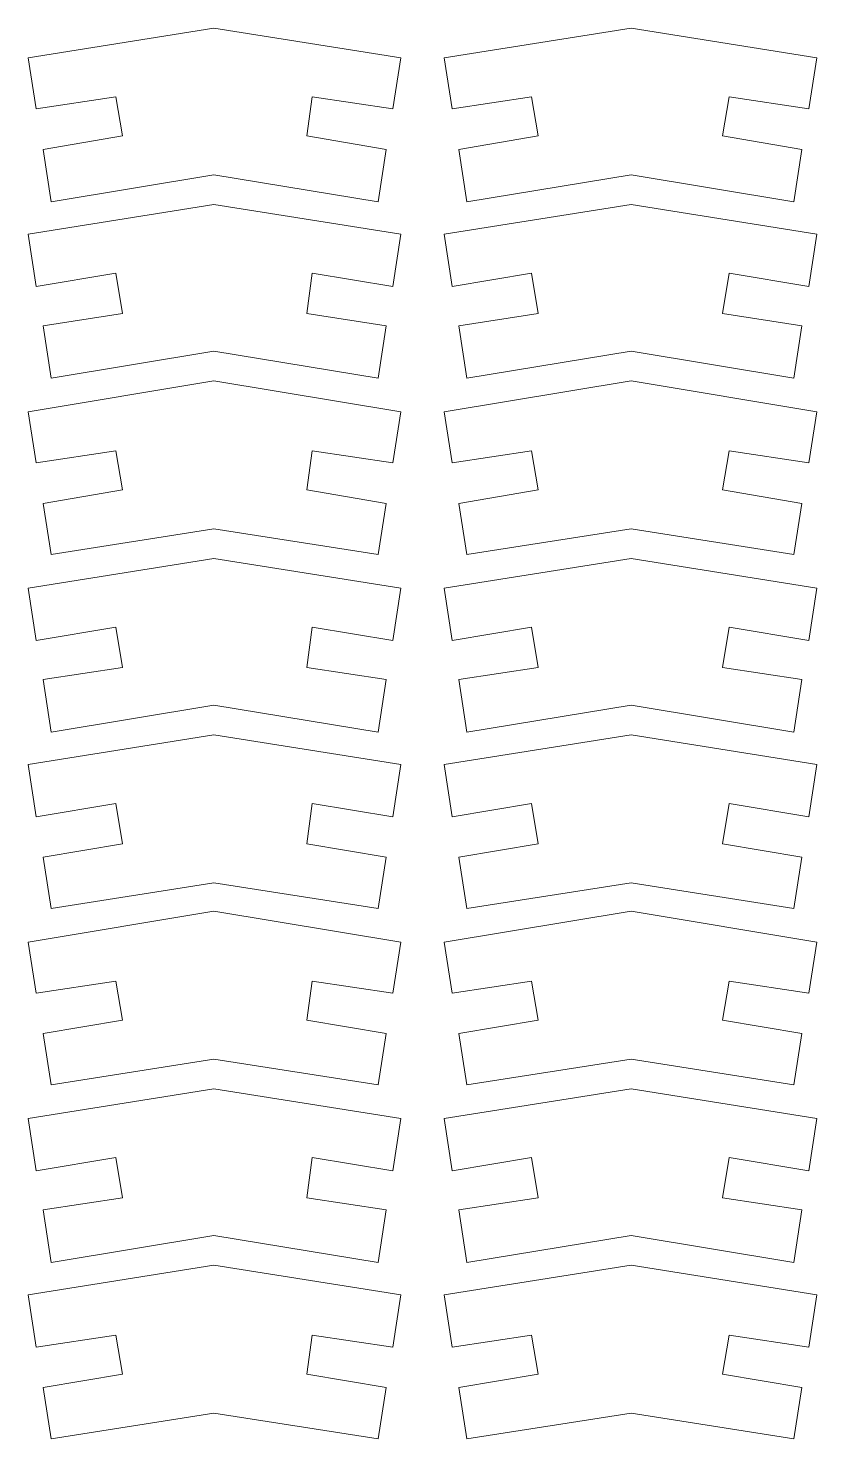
# Model space of a CAD drawing. Header units: centimetres. Extents: x -55.8 to 27.7, y -32.1 to 37.5.
# Drawn here: x 5.48 to 11.34, y 6.29 to 16.77 of the extents above; entities that cross this region are included whole.
import ezdxf

# ---------------------------------------------------------------- set-up
doc = ezdxf.new("R2010")
doc.units = ezdxf.units.CM
doc.header["$MEASUREMENT"] = 0

msp = doc.modelspace()

# ---------------------------------------------------------------- linework, layer by layer
at = {"color": 242, "lineweight": 9}
for points in [[(5.59, 15.875), (5.59, 15.875), (6.18, 15.975), (6.18, 15.975), (6.18, 15.975), (6.18, 15.975), (6.13, 16.265), (6.13, 16.265), (6.13, 16.265), (6.13, 16.265), (5.54, 16.175), (5.54, 16.175), (5.54, 16.175), (5.54, 16.175), (5.48, 16.555), (5.48, 16.555), (5.48, 16.555), (5.48, 16.555), (6.86, 16.775), (6.86, 16.775), (6.86, 16.775), (6.86, 16.775), (8.25, 16.555), (8.25, 16.555), (8.25, 16.555), (8.25, 16.555), (8.19, 16.175), (8.19, 16.175), (8.19, 16.175), (8.19, 16.175), (7.59, 16.265), (7.59, 16.265), (7.59, 16.265), (7.59, 16.265), (7.55, 15.975), (7.55, 15.975), (7.55, 15.975), (7.55, 15.975), (8.14, 15.875), (8.14, 15.875), (8.14, 15.875), (8.14, 15.875), (8.08, 15.485), (8.08, 15.485), (8.08, 15.485), (8.08, 15.485), (6.86, 15.685), (6.86, 15.685), (6.86, 15.685), (6.86, 15.685), (5.65, 15.485), (5.65, 15.485), (5.65, 15.485), (5.65, 15.485), (5.59, 15.875), (5.59, 15.875)], [(8.68, 15.875), (8.68, 15.875), (9.27, 15.975), (9.27, 15.975), (9.27, 15.975), (9.27, 15.975), (9.22, 16.265), (9.22, 16.265), (9.22, 16.265), (9.22, 16.265), (8.63, 16.175), (8.63, 16.175), (8.63, 16.175), (8.63, 16.175), (8.57, 16.555), (8.57, 16.555), (8.57, 16.555), (8.57, 16.555), (9.96, 16.775), (9.96, 16.775), (9.96, 16.775), (9.96, 16.775), (11.34, 16.555), (11.34, 16.555), (11.34, 16.555), (11.34, 16.555), (11.28, 16.175), (11.28, 16.175), (11.28, 16.175), (11.28, 16.175), (10.69, 16.265), (10.69, 16.265), (10.69, 16.265), (10.69, 16.265), (10.64, 15.975), (10.64, 15.975), (10.64, 15.975), (10.64, 15.975), (11.23, 15.875), (11.23, 15.875), (11.23, 15.875), (11.23, 15.875), (11.17, 15.485), (11.17, 15.485), (11.17, 15.485), (11.17, 15.485), (9.96, 15.685), (9.96, 15.685), (9.96, 15.685), (9.96, 15.685), (8.74, 15.485), (8.74, 15.485), (8.74, 15.485), (8.74, 15.485), (8.68, 15.875), (8.68, 15.875)], [(5.59, 14.565), (5.59, 14.565), (6.18, 14.655), (6.18, 14.655), (6.18, 14.655), (6.18, 14.655), (6.13, 14.955), (6.13, 14.955), (6.13, 14.955), (6.13, 14.955), (5.54, 14.855), (5.54, 14.855), (5.54, 14.855), (5.54, 14.855), (5.48, 15.245), (5.48, 15.245), (5.48, 15.245), (5.48, 15.245), (6.86, 15.465), (6.86, 15.465), (6.86, 15.465), (6.86, 15.465), (8.25, 15.245), (8.25, 15.245), (8.25, 15.245), (8.25, 15.245), (8.19, 14.855), (8.19, 14.855), (8.19, 14.855), (8.19, 14.855), (7.59, 14.955), (7.59, 14.955), (7.59, 14.955), (7.59, 14.955), (7.55, 14.655), (7.55, 14.655), (7.55, 14.655), (7.55, 14.655), (8.14, 14.565), (8.14, 14.565), (8.14, 14.565), (8.14, 14.565), (8.08, 14.175), (8.08, 14.175), (8.08, 14.175), (8.08, 14.175), (6.86, 14.375), (6.86, 14.375), (6.86, 14.375), (6.86, 14.375), (5.65, 14.175), (5.65, 14.175), (5.65, 14.175), (5.65, 14.175), (5.59, 14.565), (5.59, 14.565)], [(8.68, 14.565), (8.68, 14.565), (9.27, 14.655), (9.27, 14.655), (9.27, 14.655), (9.27, 14.655), (9.22, 14.955), (9.22, 14.955), (9.22, 14.955), (9.22, 14.955), (8.63, 14.855), (8.63, 14.855), (8.63, 14.855), (8.63, 14.855), (8.57, 15.245), (8.57, 15.245), (8.57, 15.245), (8.57, 15.245), (9.96, 15.465), (9.96, 15.465), (9.96, 15.465), (9.96, 15.465), (11.34, 15.245), (11.34, 15.245), (11.34, 15.245), (11.34, 15.245), (11.28, 14.855), (11.28, 14.855), (11.28, 14.855), (11.28, 14.855), (10.69, 14.955), (10.69, 14.955), (10.69, 14.955), (10.69, 14.955), (10.64, 14.655), (10.64, 14.655), (10.64, 14.655), (10.64, 14.655), (11.23, 14.565), (11.23, 14.565), (11.23, 14.565), (11.23, 14.565), (11.17, 14.175), (11.17, 14.175), (11.17, 14.175), (11.17, 14.175), (9.96, 14.375), (9.96, 14.375), (9.96, 14.375), (9.96, 14.375), (8.74, 14.175), (8.74, 14.175), (8.74, 14.175), (8.74, 14.175), (8.68, 14.565), (8.68, 14.565)], [(5.59, 13.245), (5.59, 13.245), (6.18, 13.345), (6.18, 13.345), (6.18, 13.345), (6.18, 13.345), (6.13, 13.635), (6.13, 13.635), (6.13, 13.635), (6.13, 13.635), (5.54, 13.545), (5.54, 13.545), (5.54, 13.545), (5.54, 13.545), (5.48, 13.925), (5.48, 13.925), (5.48, 13.925), (5.48, 13.925), (6.86, 14.155), (6.86, 14.155), (6.86, 14.155), (6.86, 14.155), (8.25, 13.925), (8.25, 13.925), (8.25, 13.925), (8.25, 13.925), (8.19, 13.545), (8.19, 13.545), (8.19, 13.545), (8.19, 13.545), (7.59, 13.635), (7.59, 13.635), (7.59, 13.635), (7.59, 13.635), (7.55, 13.345), (7.55, 13.345), (7.55, 13.345), (7.55, 13.345), (8.14, 13.245), (8.14, 13.245), (8.14, 13.245), (8.14, 13.245), (8.08, 12.865), (8.08, 12.865), (8.08, 12.865), (8.08, 12.865), (6.86, 13.055), (6.86, 13.055), (6.86, 13.055), (6.86, 13.055), (5.65, 12.865), (5.65, 12.865), (5.65, 12.865), (5.65, 12.865), (5.59, 13.245), (5.59, 13.245)], [(8.68, 13.245), (8.68, 13.245), (9.27, 13.345), (9.27, 13.345), (9.27, 13.345), (9.27, 13.345), (9.22, 13.635), (9.22, 13.635), (9.22, 13.635), (9.22, 13.635), (8.63, 13.545), (8.63, 13.545), (8.63, 13.545), (8.63, 13.545), (8.57, 13.925), (8.57, 13.925), (8.57, 13.925), (8.57, 13.925), (9.96, 14.155), (9.96, 14.155), (9.96, 14.155), (9.96, 14.155), (11.34, 13.925), (11.34, 13.925), (11.34, 13.925), (11.34, 13.925), (11.28, 13.545), (11.28, 13.545), (11.28, 13.545), (11.28, 13.545), (10.69, 13.635), (10.69, 13.635), (10.69, 13.635), (10.69, 13.635), (10.64, 13.345), (10.64, 13.345), (10.64, 13.345), (10.64, 13.345), (11.23, 13.245), (11.23, 13.245), (11.23, 13.245), (11.23, 13.245), (11.17, 12.865), (11.17, 12.865), (11.17, 12.865), (11.17, 12.865), (9.96, 13.055), (9.96, 13.055), (9.96, 13.055), (9.96, 13.055), (8.74, 12.865), (8.74, 12.865), (8.74, 12.865), (8.74, 12.865), (8.68, 13.245), (8.68, 13.245)], [(5.59, 11.935), (5.59, 11.935), (6.18, 12.025), (6.18, 12.025), (6.18, 12.025), (6.18, 12.025), (6.13, 12.325), (6.13, 12.325), (6.13, 12.325), (6.13, 12.325), (5.54, 12.225), (5.54, 12.225), (5.54, 12.225), (5.54, 12.225), (5.48, 12.615), (5.48, 12.615), (5.48, 12.615), (5.48, 12.615), (6.86, 12.835), (6.86, 12.835), (6.86, 12.835), (6.86, 12.835), (8.25, 12.615), (8.25, 12.615), (8.25, 12.615), (8.25, 12.615), (8.19, 12.225), (8.19, 12.225), (8.19, 12.225), (8.19, 12.225), (7.59, 12.325), (7.59, 12.325), (7.59, 12.325), (7.59, 12.325), (7.55, 12.025), (7.55, 12.025), (7.55, 12.025), (7.55, 12.025), (8.14, 11.935), (8.14, 11.935), (8.14, 11.935), (8.14, 11.935), (8.08, 11.545), (8.08, 11.545), (8.08, 11.545), (8.08, 11.545), (6.86, 11.745), (6.86, 11.745), (6.86, 11.745), (6.86, 11.745), (5.65, 11.545), (5.65, 11.545), (5.65, 11.545), (5.65, 11.545), (5.59, 11.935), (5.59, 11.935)], [(8.68, 11.935), (8.68, 11.935), (9.27, 12.025), (9.27, 12.025), (9.27, 12.025), (9.27, 12.025), (9.22, 12.325), (9.22, 12.325), (9.22, 12.325), (9.22, 12.325), (8.63, 12.225), (8.63, 12.225), (8.63, 12.225), (8.63, 12.225), (8.57, 12.615), (8.57, 12.615), (8.57, 12.615), (8.57, 12.615), (9.96, 12.835), (9.96, 12.835), (9.96, 12.835), (9.96, 12.835), (11.34, 12.615), (11.34, 12.615), (11.34, 12.615), (11.34, 12.615), (11.28, 12.225), (11.28, 12.225), (11.28, 12.225), (11.28, 12.225), (10.69, 12.325), (10.69, 12.325), (10.69, 12.325), (10.69, 12.325), (10.64, 12.025), (10.64, 12.025), (10.64, 12.025), (10.64, 12.025), (11.23, 11.935), (11.23, 11.935), (11.23, 11.935), (11.23, 11.935), (11.17, 11.545), (11.17, 11.545), (11.17, 11.545), (11.17, 11.545), (9.96, 11.745), (9.96, 11.745), (9.96, 11.745), (9.96, 11.745), (8.74, 11.545), (8.74, 11.545), (8.74, 11.545), (8.74, 11.545), (8.68, 11.935), (8.68, 11.935)], [(5.59, 10.615), (5.59, 10.615), (6.18, 10.715), (6.18, 10.715), (6.18, 10.715), (6.18, 10.715), (6.13, 11.015), (6.13, 11.015), (6.13, 11.015), (6.13, 11.015), (5.54, 10.915), (5.54, 10.915), (5.54, 10.915), (5.54, 10.915), (5.48, 11.305), (5.48, 11.305), (5.48, 11.305), (5.48, 11.305), (6.86, 11.525), (6.86, 11.525), (6.86, 11.525), (6.86, 11.525), (8.25, 11.305), (8.25, 11.305), (8.25, 11.305), (8.25, 11.305), (8.19, 10.915), (8.19, 10.915), (8.19, 10.915), (8.19, 10.915), (7.59, 11.015), (7.59, 11.015), (7.59, 11.015), (7.59, 11.015), (7.55, 10.715), (7.55, 10.715), (7.55, 10.715), (7.55, 10.715), (8.14, 10.615), (8.14, 10.615), (8.14, 10.615), (8.14, 10.615), (8.08, 10.235), (8.08, 10.235), (8.08, 10.235), (8.08, 10.235), (6.86, 10.425), (6.86, 10.425), (6.86, 10.425), (6.86, 10.425), (5.65, 10.235), (5.65, 10.235), (5.65, 10.235), (5.65, 10.235), (5.59, 10.615), (5.59, 10.615)], [(8.68, 10.615), (8.68, 10.615), (9.27, 10.715), (9.27, 10.715), (9.27, 10.715), (9.27, 10.715), (9.22, 11.015), (9.22, 11.015), (9.22, 11.015), (9.22, 11.015), (8.63, 10.915), (8.63, 10.915), (8.63, 10.915), (8.63, 10.915), (8.57, 11.305), (8.57, 11.305), (8.57, 11.305), (8.57, 11.305), (9.96, 11.525), (9.96, 11.525), (9.96, 11.525), (9.96, 11.525), (11.34, 11.305), (11.34, 11.305), (11.34, 11.305), (11.34, 11.305), (11.28, 10.915), (11.28, 10.915), (11.28, 10.915), (11.28, 10.915), (10.69, 11.015), (10.69, 11.015), (10.69, 11.015), (10.69, 11.015), (10.64, 10.715), (10.64, 10.715), (10.64, 10.715), (10.64, 10.715), (11.23, 10.615), (11.23, 10.615), (11.23, 10.615), (11.23, 10.615), (11.17, 10.235), (11.17, 10.235), (11.17, 10.235), (11.17, 10.235), (9.96, 10.425), (9.96, 10.425), (9.96, 10.425), (9.96, 10.425), (8.74, 10.235), (8.74, 10.235), (8.74, 10.235), (8.74, 10.235), (8.68, 10.615), (8.68, 10.615)], [(5.59, 9.305), (5.59, 9.305), (6.18, 9.405), (6.18, 9.405), (6.18, 9.405), (6.18, 9.405), (6.13, 9.695), (6.13, 9.695), (6.13, 9.695), (6.13, 9.695), (5.54, 9.605), (5.54, 9.605), (5.54, 9.605), (5.54, 9.605), (5.48, 9.985), (5.48, 9.985), (5.48, 9.985), (5.48, 9.985), (6.86, 10.215), (6.86, 10.215), (6.86, 10.215), (6.86, 10.215), (8.25, 9.985), (8.25, 9.985), (8.25, 9.985), (8.25, 9.985), (8.19, 9.605), (8.19, 9.605), (8.19, 9.605), (8.19, 9.605), (7.59, 9.695), (7.59, 9.695), (7.59, 9.695), (7.59, 9.695), (7.55, 9.405), (7.55, 9.405), (7.55, 9.405), (7.55, 9.405), (8.14, 9.305), (8.14, 9.305), (8.14, 9.305), (8.14, 9.305), (8.08, 8.925), (8.08, 8.925), (8.08, 8.925), (8.08, 8.925), (6.86, 9.115), (6.86, 9.115), (6.86, 9.115), (6.86, 9.115), (5.65, 8.925), (5.65, 8.925), (5.65, 8.925), (5.65, 8.925), (5.59, 9.305), (5.59, 9.305)], [(8.68, 9.305), (8.68, 9.305), (9.27, 9.405), (9.27, 9.405), (9.27, 9.405), (9.27, 9.405), (9.22, 9.695), (9.22, 9.695), (9.22, 9.695), (9.22, 9.695), (8.63, 9.605), (8.63, 9.605), (8.63, 9.605), (8.63, 9.605), (8.57, 9.985), (8.57, 9.985), (8.57, 9.985), (8.57, 9.985), (9.96, 10.215), (9.96, 10.215), (9.96, 10.215), (9.96, 10.215), (11.34, 9.985), (11.34, 9.985), (11.34, 9.985), (11.34, 9.985), (11.28, 9.605), (11.28, 9.605), (11.28, 9.605), (11.28, 9.605), (10.69, 9.695), (10.69, 9.695), (10.69, 9.695), (10.69, 9.695), (10.64, 9.405), (10.64, 9.405), (10.64, 9.405), (10.64, 9.405), (11.23, 9.305), (11.23, 9.305), (11.23, 9.305), (11.23, 9.305), (11.17, 8.925), (11.17, 8.925), (11.17, 8.925), (11.17, 8.925), (9.96, 9.115), (9.96, 9.115), (9.96, 9.115), (9.96, 9.115), (8.74, 8.925), (8.74, 8.925), (8.74, 8.925), (8.74, 8.925), (8.68, 9.305), (8.68, 9.305)], [(5.59, 7.995), (5.59, 7.995), (6.18, 8.085), (6.18, 8.085), (6.18, 8.085), (6.18, 8.085), (6.13, 8.385), (6.13, 8.385), (6.13, 8.385), (6.13, 8.385), (5.54, 8.285), (5.54, 8.285), (5.54, 8.285), (5.54, 8.285), (5.48, 8.675), (5.48, 8.675), (5.48, 8.675), (5.48, 8.675), (6.86, 8.895), (6.86, 8.895), (6.86, 8.895), (6.86, 8.895), (8.25, 8.675), (8.25, 8.675), (8.25, 8.675), (8.25, 8.675), (8.19, 8.285), (8.19, 8.285), (8.19, 8.285), (8.19, 8.285), (7.59, 8.385), (7.59, 8.385), (7.59, 8.385), (7.59, 8.385), (7.55, 8.085), (7.55, 8.085), (7.55, 8.085), (7.55, 8.085), (8.14, 7.995), (8.14, 7.995), (8.14, 7.995), (8.14, 7.995), (8.08, 7.605), (8.08, 7.605), (8.08, 7.605), (8.08, 7.605), (6.86, 7.805), (6.86, 7.805), (6.86, 7.805), (6.86, 7.805), (5.65, 7.605), (5.65, 7.605), (5.65, 7.605), (5.65, 7.605), (5.59, 7.995), (5.59, 7.995)], [(8.68, 7.995), (8.68, 7.995), (9.27, 8.085), (9.27, 8.085), (9.27, 8.085), (9.27, 8.085), (9.22, 8.385), (9.22, 8.385), (9.22, 8.385), (9.22, 8.385), (8.63, 8.285), (8.63, 8.285), (8.63, 8.285), (8.63, 8.285), (8.57, 8.675), (8.57, 8.675), (8.57, 8.675), (8.57, 8.675), (9.96, 8.895), (9.96, 8.895), (9.96, 8.895), (9.96, 8.895), (11.34, 8.675), (11.34, 8.675), (11.34, 8.675), (11.34, 8.675), (11.28, 8.285), (11.28, 8.285), (11.28, 8.285), (11.28, 8.285), (10.69, 8.385), (10.69, 8.385), (10.69, 8.385), (10.69, 8.385), (10.64, 8.085), (10.64, 8.085), (10.64, 8.085), (10.64, 8.085), (11.23, 7.995), (11.23, 7.995), (11.23, 7.995), (11.23, 7.995), (11.17, 7.605), (11.17, 7.605), (11.17, 7.605), (11.17, 7.605), (9.96, 7.805), (9.96, 7.805), (9.96, 7.805), (9.96, 7.805), (8.74, 7.605), (8.74, 7.605), (8.74, 7.605), (8.74, 7.605), (8.68, 7.995), (8.68, 7.995)], [(5.59, 6.675), (5.59, 6.675), (6.18, 6.775), (6.18, 6.775), (6.18, 6.775), (6.18, 6.775), (6.13, 7.065), (6.13, 7.065), (6.13, 7.065), (6.13, 7.065), (5.54, 6.975), (5.54, 6.975), (5.54, 6.975), (5.54, 6.975), (5.48, 7.365), (5.48, 7.365), (5.48, 7.365), (5.48, 7.365), (6.86, 7.585), (6.86, 7.585), (6.86, 7.585), (6.86, 7.585), (8.25, 7.365), (8.25, 7.365), (8.25, 7.365), (8.25, 7.365), (8.19, 6.975), (8.19, 6.975), (8.19, 6.975), (8.19, 6.975), (7.59, 7.065), (7.59, 7.065), (7.59, 7.065), (7.59, 7.065), (7.55, 6.775), (7.55, 6.775), (7.55, 6.775), (7.55, 6.775), (8.14, 6.675), (8.14, 6.675), (8.14, 6.675), (8.14, 6.675), (8.08, 6.295), (8.08, 6.295), (8.08, 6.295), (8.08, 6.295), (6.86, 6.485), (6.86, 6.485), (6.86, 6.485), (6.86, 6.485), (5.65, 6.295), (5.65, 6.295), (5.65, 6.295), (5.65, 6.295), (5.59, 6.675), (5.59, 6.675)], [(8.68, 6.675), (8.68, 6.675), (9.27, 6.775), (9.27, 6.775), (9.27, 6.775), (9.27, 6.775), (9.22, 7.065), (9.22, 7.065), (9.22, 7.065), (9.22, 7.065), (8.63, 6.975), (8.63, 6.975), (8.63, 6.975), (8.63, 6.975), (8.57, 7.365), (8.57, 7.365), (8.57, 7.365), (8.57, 7.365), (9.96, 7.585), (9.96, 7.585), (9.96, 7.585), (9.96, 7.585), (11.34, 7.365), (11.34, 7.365), (11.34, 7.365), (11.34, 7.365), (11.28, 6.975), (11.28, 6.975), (11.28, 6.975), (11.28, 6.975), (10.69, 7.065), (10.69, 7.065), (10.69, 7.065), (10.69, 7.065), (10.64, 6.775), (10.64, 6.775), (10.64, 6.775), (10.64, 6.775), (11.23, 6.675), (11.23, 6.675), (11.23, 6.675), (11.23, 6.675), (11.17, 6.295), (11.17, 6.295), (11.17, 6.295), (11.17, 6.295), (9.96, 6.485), (9.96, 6.485), (9.96, 6.485), (9.96, 6.485), (8.74, 6.295), (8.74, 6.295), (8.74, 6.295), (8.74, 6.295), (8.68, 6.675), (8.68, 6.675)]]:
    msp.add_open_spline(points, degree=3, knots=[0, 0, 0, 0, 0.06666667, 0.06666667, 0.06666667, 0.06666667, 0.13333333, 0.13333333, 0.13333333, 0.13333333, 0.2, 0.2, 0.2, 0.2, 0.26666667, 0.26666667, 0.26666667, 0.26666667, 0.33333333, 0.33333333, 0.33333333, 0.33333333, 0.4, 0.4, 0.4, 0.4, 0.46666667, 0.46666667, 0.46666667, 0.46666667, 0.53333333, 0.53333333, 0.53333333, 0.53333333, 0.6, 0.6, 0.6, 0.6, 0.66666667, 0.66666667, 0.66666667, 0.66666667, 0.73333333, 0.73333333, 0.73333333, 0.73333333, 0.8, 0.8, 0.8, 0.8, 0.86666667, 0.86666667, 0.86666667, 0.86666667, 1, 1, 1, 1], dxfattribs=at)

doc.saveas('drawing.dxf')
